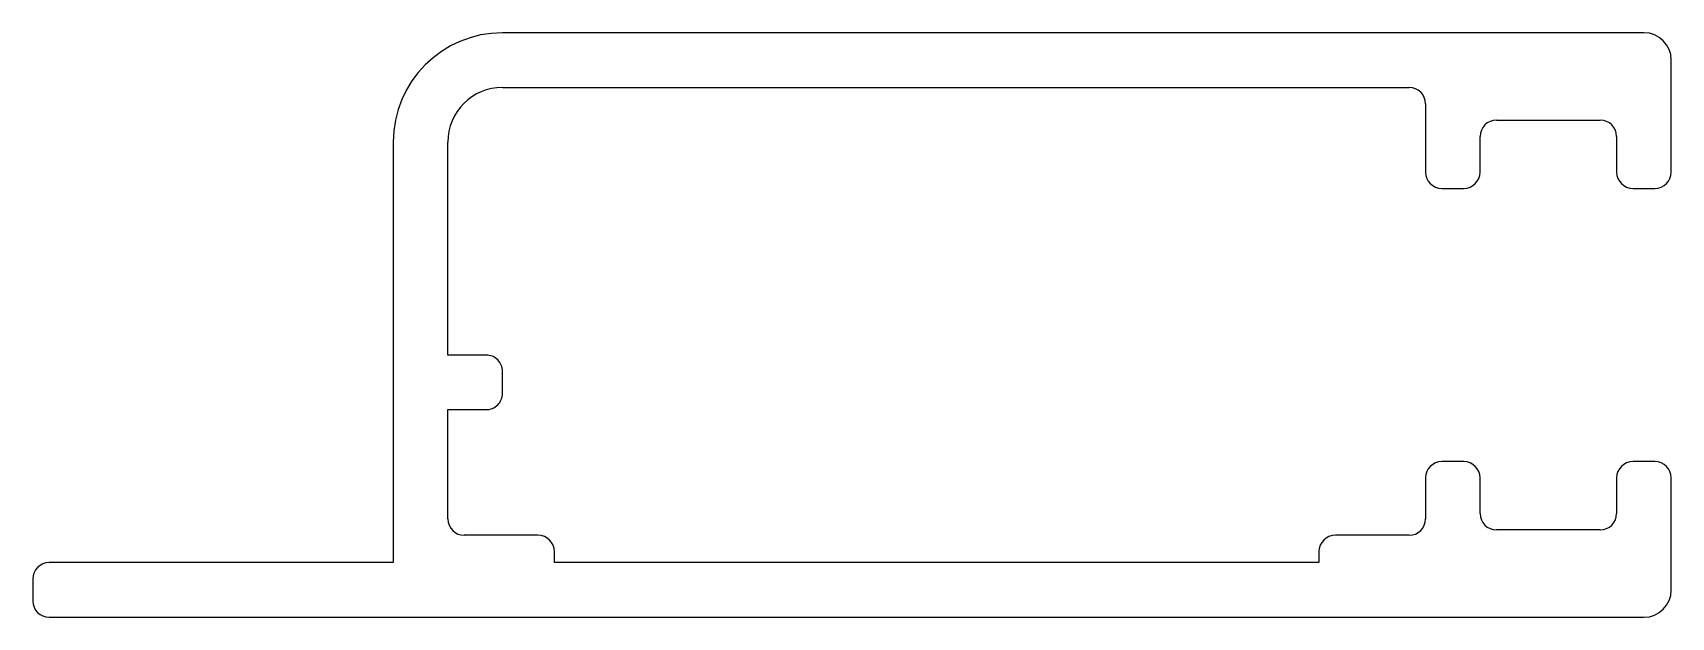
# Model space of a CAD drawing. Extents: x 1172 to 1202, y 1755.9 to 1766.6.
import ezdxf

# ---------------------------------------------------------------- set-up
doc = ezdxf.new("R2010")
doc.units = 0
doc.layers.get('0').update_dxf_attribs({"linetype": 'CONTINUOUS'})

msp = doc.modelspace()

# ---------------------------------------------------------------- linework, layer by layer
for p, q in [((1201.544, 1766.567), (1180.644, 1766.567)), ((1202.044, 1764.017), (1202.044, 1766.067)), ((1180.644, 1765.567), (1197.244, 1765.567)), ((1197.544, 1765.267), (1197.544, 1764.017)), ((1198.844, 1764.967), (1200.744, 1764.967)), ((1198.544, 1764.017), (1198.544, 1764.667)), ((1201.044, 1764.667), (1201.044, 1764.017)), ((1178.644, 1764.567), (1178.644, 1756.867)), ((1179.644, 1760.667), (1179.644, 1764.567)), ((1197.844, 1763.717), (1198.244, 1763.717)), ((1201.344, 1763.717), (1201.744, 1763.717)), ((1180.344, 1760.667), (1179.644, 1760.667)), ((1180.644, 1759.967), (1180.644, 1760.367)), ((1179.644, 1759.667), (1180.344, 1759.667)), ((1179.644, 1757.667), (1179.644, 1759.667)), ((1198.244, 1758.717), (1197.844, 1758.717)), ((1201.744, 1758.717), (1201.344, 1758.717)), ((1197.544, 1758.417), (1197.544, 1757.667)), ((1198.544, 1757.767), (1198.544, 1758.417)), ((1201.044, 1758.417), (1201.044, 1757.767)), ((1202.044, 1756.367), (1202.044, 1758.417)), ((1200.744, 1757.467), (1198.844, 1757.467)), ((1181.294, 1757.367), (1179.944, 1757.367)), ((1197.244, 1757.367), (1195.894, 1757.367)), ((1178.644, 1756.867), (1172.344, 1756.867)), ((1181.594, 1756.867), (1181.594, 1757.067)), ((1195.594, 1756.867), (1181.594, 1756.867)), ((1195.594, 1757.067), (1195.594, 1756.867)), ((1172.044, 1756.567), (1172.044, 1756.167)), ((1172.344, 1755.867), (1201.544, 1755.867))]:
    msp.add_line(p, q)
for centre, radius, start, end in [((1180.644, 1764.567), 2, 90, 180), ((1201.544, 1766.067), 0.5, 0, 90), ((1180.644, 1764.567), 1, 90, 180), ((1197.244, 1765.267), 0.3, 360, 90), ((1198.844, 1764.667), 0.3, 90, 180), ((1200.744, 1764.667), 0.3, 360, 90), ((1197.844, 1764.017), 0.3, 180.0001, 270), ((1198.244, 1764.017), 0.3, 270, 359.9999), ((1201.344, 1764.017), 0.3, 180.0001, 270), ((1201.744, 1764.017), 0.3, 270, 359.9999), ((1180.344, 1760.367), 0.3, 360, 90.0002), ((1180.344, 1759.967), 0.3, 269.9998, 360), ((1197.844, 1758.417), 0.3, 90, 180), ((1198.244, 1758.417), 0.3, 0, 90), ((1201.344, 1758.417), 0.3, 90, 180), ((1201.744, 1758.417), 0.3, 0, 90), ((1198.844, 1757.767), 0.3, 180, 270), ((1200.744, 1757.767), 0.3, 270, 360), ((1179.944, 1757.667), 0.3, 180, 269.9999), ((1197.244, 1757.667), 0.3, 270, 360), ((1181.294, 1757.067), 0.3, 0, 89.9999), ((1195.894, 1757.067), 0.3, 90.0001, 180), ((1172.344, 1756.567), 0.3, 90.0001, 180), ((1201.544, 1756.367), 0.5, 270, 0), ((1172.344, 1756.167), 0.3, 180, 269.9999)]:
    msp.add_arc(centre, radius, start, end)

doc.saveas('drawing.dxf')
